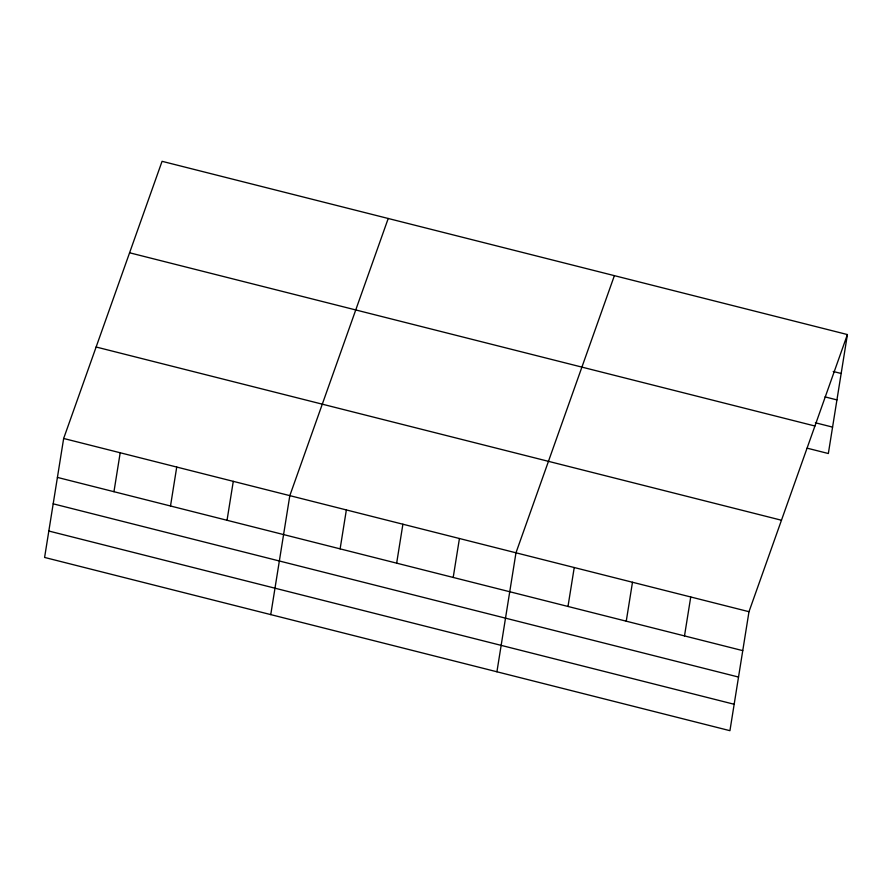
<?xml version="1.0" encoding="UTF-8"?>
<svg xmlns="http://www.w3.org/2000/svg" width="892" height="892" viewBox="0 0 892 892"><rect width="100%" height="100%" fill="white"/><g stroke="black" fill="none" stroke-linecap="round" stroke-linejoin="round"><path stroke-width="1.34" d="M63.655 438.474L44.6 557.444L729.935 730.682L748.99 611.7L847.4 334.556L162.065 161.318L63.655 438.474L748.99 611.7M113.964 491.693L120.197 452.757M170.506 505.987L176.739 467.051M227.036 520.281L233.28 481.345M270.755 614.61L289.822 495.64L388.221 218.484M340.12 548.859L346.364 509.923M396.661 563.153L402.894 524.217M453.203 577.447L459.436 538.512M496.922 671.776L515.977 552.806L614.387 275.65M567.992 606.46L574.236 567.524M626.251 621.189L632.484 582.253M684.498 635.907L690.742 596.971M847.4 334.556L828.345 453.526L807.16 448.174M833.217 371.473L841.167 373.492M825.022 396.884L836.93 399.906M815.366 422.763L832.571 427.112M129.585 252.782L814.92 426.008M96.135 347.01L781.47 520.237M57.422 477.41L742.757 650.636M53.186 503.824L738.52 677.05M48.826 531.03L734.161 704.267"/></g></svg>
